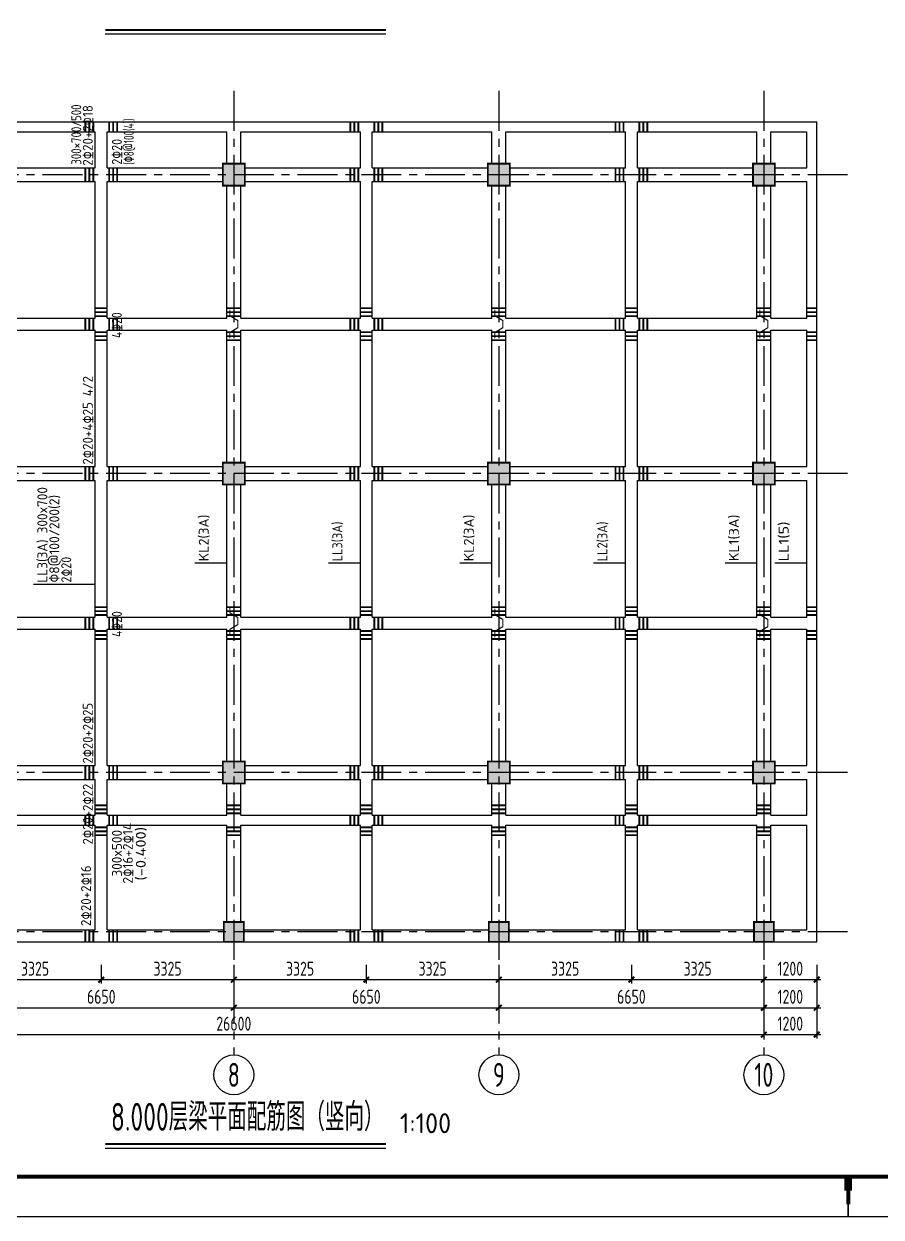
# Model space of a CAD drawing. Extents: x 665703 to 1047784, y -160603 to 92239.
# Drawn here: x 687090 to 708599, y -91978 to -62037 of the extents above; entities that cross this region are included whole.
import ezdxf
from ezdxf.enums import TextEntityAlignment as Align

# ---------------------------------------------------------------- set-up
doc = ezdxf.new("R2010")
doc.units = 0
doc.header["$LTSCALE"] = 800
doc.linetypes.add('CENTER', pattern=[2, 1.25, -0.25, 0.25, -0.25])
doc.layers.get('0').update_dxf_attribs({"linetype": 'CONTINUOUS'})
doc.layers.get('Defpoints').update_dxf_attribs({"linetype": 'CONTINUOUS'})
for name, color, linetype in [('AXIS', 4, 'CENTER'), ('DIM', 2, 'CONTINUOUS'), ('NUM', 7, 'CONTINUOUS'), ('REIN', 1, 'CONTINUOUS'), ('TK', 7, 'CONTINUOUS'), ('垂直标注', 2, 'CONTINUOUS'), ('垂直钢筋', 7, 'CONTINUOUS'), ('柱', 2, 'CONTINUOUS'), ('梁__实线', 4, 'CONTINUOUS'), ('附加箍筋', 1, 'CONTINUOUS')]:
    doc.layers.add(name, color=color, linetype=linetype)
doc.styles.get("Standard").update_dxf_attribs({"font": 'tssdeng.shx', "width": 0.7, "bigfont": 'tssdchn.shx'})
doc.styles.add('TSSD_Axis', font='tssdeng.shx', dxfattribs={"width": 0.7, "bigfont": 'tssdchn.shx'})
doc.styles.add('TSSD_Dimension', font='Tssdeng.shx', dxfattribs={"width": 0.75, "bigfont": 'hztxt.shx'})
doc.styles.add('TSSD_Norm', font='Tssdeng.shx', dxfattribs={"bigfont": 'hztxt.shx'})
doc.dimstyles.new('TSSD_100_100', dxfattribs={"dimtxt": 350, "dimasz": 100, "dimexe": 100, "dimexo": 250, "dimgap": 100, "dimtad": 1, "dimdec": 0, "dimzin": 0, "dimdsep": 46, "dimtxsty": 'TSSD_Dimension', "dimblk": 'ARCHTICK', "dimcen": 0, "dimdle": 100, "dimclrt": 7, "dimadec": 0, "dimazin": 0, "dimtfac": 1, "dimtdec": 0, "dimtix": 1, "dimtmove": 2, "dimatfit": 3, "dimldrblk": 'ARCHTICK', "dimfxl": 0, "dimtolj": 1, "dimtzin": 0, "dimarcsym": 0})

# ---------------------------------------------------------------- blocks, each defined once
blk = doc.blocks.new('_ArchTick')
at = {"color": 0, "const_width": 0.5}
blk.add_lwpolyline([(-0.71, -0.71), (0.71, 0.71)], dxfattribs=at)
blk = doc.blocks.new('*D779')
at = {"layer": 'Defpoints', "color": 0, "transparency": 16777216}
for p in [(685708, -86723), (692358, -86723), (692358, -86723)]:
    blk.add_point(p, dxfattribs=at)
at = {"layer": 'DIM', "color": 0, "lineweight": -2, "transparency": 16777216}
for p, q in [((685708, -86473), (685708, -86623)), ((692358, -86473), (692358, -86623)), ((685608, -86723), (692458, -86723))]:
    blk.add_line(p, q, dxfattribs=at)
at = {"layer": 'DIM', "color": 0, "lineweight": -2, "transparency": 16777216, "xscale": 100, "yscale": 100, "zscale": 100, "rotation": 180}
blk.add_blockref('_ArchTick', (685708, -86723), dxfattribs=at)
at = {"layer": 'DIM', "color": 0, "lineweight": -2, "transparency": 16777216, "xscale": 100, "yscale": 100, "zscale": 100}
blk.add_blockref('_ArchTick', (692358, -86723), dxfattribs=at)
at = {"layer": 'DIM', "color": 7, "transparency": 16777216, "insert": (689033, -86448), "char_height": 350, "attachment_point": 5, "style": 'TSSD_Dimension'}
blk.add_mtext('\\A1;6650', dxfattribs=at)
blk = doc.blocks.new('*D780')
at = {"layer": 'Defpoints', "color": 0, "transparency": 16777216}
for p in [(692358, -86723), (699008, -86723), (699008, -86723)]:
    blk.add_point(p, dxfattribs=at)
at = {"layer": 'DIM', "color": 0, "lineweight": -2, "transparency": 16777216}
for p, q in [((692358, -86473), (692358, -86623)), ((699008, -86473), (699008, -86623)), ((692258, -86723), (699108, -86723))]:
    blk.add_line(p, q, dxfattribs=at)
at = {"layer": 'DIM', "color": 0, "lineweight": -2, "transparency": 16777216, "xscale": 100, "yscale": 100, "zscale": 100, "rotation": 180}
blk.add_blockref('_ArchTick', (692358, -86723), dxfattribs=at)
at = {"layer": 'DIM', "color": 0, "lineweight": -2, "transparency": 16777216, "xscale": 100, "yscale": 100, "zscale": 100}
blk.add_blockref('_ArchTick', (699008, -86723), dxfattribs=at)
at = {"layer": 'DIM', "color": 7, "transparency": 16777216, "insert": (695683, -86448), "char_height": 350, "attachment_point": 5, "style": 'TSSD_Dimension'}
blk.add_mtext('\\A1;6650', dxfattribs=at)
blk = doc.blocks.new('*D781')
at = {"layer": 'Defpoints', "color": 0, "transparency": 16777216}
for p in [(699008, -86723), (705658, -86723), (705658, -86723)]:
    blk.add_point(p, dxfattribs=at)
at = {"layer": 'DIM', "color": 0, "lineweight": -2, "transparency": 16777216}
for p, q in [((699008, -86473), (699008, -86623)), ((705658, -86473), (705658, -86623)), ((698908, -86723), (705758, -86723))]:
    blk.add_line(p, q, dxfattribs=at)
at = {"layer": 'DIM', "color": 0, "lineweight": -2, "transparency": 16777216, "xscale": 100, "yscale": 100, "zscale": 100, "rotation": 180}
blk.add_blockref('_ArchTick', (699008, -86723), dxfattribs=at)
at = {"layer": 'DIM', "color": 0, "lineweight": -2, "transparency": 16777216, "xscale": 100, "yscale": 100, "zscale": 100}
blk.add_blockref('_ArchTick', (705658, -86723), dxfattribs=at)
at = {"layer": 'DIM', "color": 7, "transparency": 16777216, "insert": (702333, -86448), "char_height": 350, "attachment_point": 5, "style": 'TSSD_Dimension'}
blk.add_mtext('\\A1;6650', dxfattribs=at)
blk = doc.blocks.new('*D782')
at = {"layer": 'Defpoints', "color": 0, "transparency": 16777216}
for p in [(679058, -87398), (705658, -87398), (705658, -87398)]:
    blk.add_point(p, dxfattribs=at)
at = {"layer": 'DIM', "color": 0, "lineweight": -2, "transparency": 16777216}
for p, q in [((678958, -87398), (705758, -87398)), ((679058, -87148), (679058, -87298)), ((705658, -87148), (705658, -87298))]:
    blk.add_line(p, q, dxfattribs=at)
at = {"layer": 'DIM', "color": 0, "lineweight": -2, "transparency": 16777216, "xscale": 100, "yscale": 100, "zscale": 100, "rotation": 180}
blk.add_blockref('_ArchTick', (679058, -87398), dxfattribs=at)
at = {"layer": 'DIM', "color": 0, "lineweight": -2, "transparency": 16777216, "xscale": 100, "yscale": 100, "zscale": 100}
blk.add_blockref('_ArchTick', (705658, -87398), dxfattribs=at)
at = {"layer": 'DIM', "color": 7, "transparency": 16777216, "insert": (692358, -87123), "char_height": 350, "attachment_point": 5, "style": 'TSSD_Dimension'}
blk.add_mtext('\\A1;26600', dxfattribs=at)
blk = doc.blocks.new('*D814')
at = {"layer": 'Defpoints', "color": 0, "transparency": 16777216}
for p in [(685708, -85395), (689033, -85395), (689033, -86019)]:
    blk.add_point(p, dxfattribs=at)
at = {"layer": 'DIM', "color": 0, "lineweight": -2, "transparency": 16777216}
for p, q in [((685708, -85645), (685708, -86119)), ((689033, -85645), (689033, -86119)), ((685608, -86019), (689133, -86019))]:
    blk.add_line(p, q, dxfattribs=at)
at = {"layer": 'DIM', "color": 0, "lineweight": -2, "transparency": 16777216, "xscale": 100, "yscale": 100, "zscale": 100, "rotation": 180}
blk.add_blockref('_ArchTick', (685708, -86019), dxfattribs=at)
at = {"layer": 'DIM', "color": 0, "lineweight": -2, "transparency": 16777216, "xscale": 100, "yscale": 100, "zscale": 100}
blk.add_blockref('_ArchTick', (689033, -86019), dxfattribs=at)
at = {"layer": 'DIM', "color": 7, "transparency": 16777216, "insert": (687371, -85744), "char_height": 350, "attachment_point": 5, "style": 'TSSD_Dimension'}
blk.add_mtext('\\A1;3325', dxfattribs=at)
blk = doc.blocks.new('*D815')
at = {"layer": 'Defpoints', "color": 0, "transparency": 16777216}
for p in [(689033, -85395), (692358, -85395), (692358, -86019)]:
    blk.add_point(p, dxfattribs=at)
at = {"layer": 'DIM', "color": 0, "lineweight": -2, "transparency": 16777216}
for p, q in [((689033, -85645), (689033, -86119)), ((692358, -85645), (692358, -86119)), ((688933, -86019), (692458, -86019))]:
    blk.add_line(p, q, dxfattribs=at)
at = {"layer": 'DIM', "color": 0, "lineweight": -2, "transparency": 16777216, "xscale": 100, "yscale": 100, "zscale": 100, "rotation": 180}
blk.add_blockref('_ArchTick', (689033, -86019), dxfattribs=at)
at = {"layer": 'DIM', "color": 0, "lineweight": -2, "transparency": 16777216, "xscale": 100, "yscale": 100, "zscale": 100}
blk.add_blockref('_ArchTick', (692358, -86019), dxfattribs=at)
at = {"layer": 'DIM', "color": 7, "transparency": 16777216, "insert": (690696, -85744), "char_height": 350, "attachment_point": 5, "style": 'TSSD_Dimension'}
blk.add_mtext('\\A1;3325', dxfattribs=at)
blk = doc.blocks.new('*D816')
at = {"layer": 'Defpoints', "color": 0, "transparency": 16777216}
for p in [(692358, -85395), (695683, -85395), (695683, -86019)]:
    blk.add_point(p, dxfattribs=at)
at = {"layer": 'DIM', "color": 0, "lineweight": -2, "transparency": 16777216}
for p, q in [((692358, -85645), (692358, -86119)), ((695683, -85645), (695683, -86119)), ((692258, -86019), (695783, -86019))]:
    blk.add_line(p, q, dxfattribs=at)
at = {"layer": 'DIM', "color": 0, "lineweight": -2, "transparency": 16777216, "xscale": 100, "yscale": 100, "zscale": 100, "rotation": 180}
blk.add_blockref('_ArchTick', (692358, -86019), dxfattribs=at)
at = {"layer": 'DIM', "color": 0, "lineweight": -2, "transparency": 16777216, "xscale": 100, "yscale": 100, "zscale": 100}
blk.add_blockref('_ArchTick', (695683, -86019), dxfattribs=at)
at = {"layer": 'DIM', "color": 7, "transparency": 16777216, "insert": (694021, -85744), "char_height": 350, "attachment_point": 5, "style": 'TSSD_Dimension'}
blk.add_mtext('\\A1;3325', dxfattribs=at)
blk = doc.blocks.new('*D817')
at = {"layer": 'Defpoints', "color": 0, "transparency": 16777216}
for p in [(695683, -85395), (699008, -85395), (699008, -86019)]:
    blk.add_point(p, dxfattribs=at)
at = {"layer": 'DIM', "color": 0, "lineweight": -2, "transparency": 16777216}
for p, q in [((695683, -85645), (695683, -86119)), ((699008, -85645), (699008, -86119)), ((695583, -86019), (699108, -86019))]:
    blk.add_line(p, q, dxfattribs=at)
at = {"layer": 'DIM', "color": 0, "lineweight": -2, "transparency": 16777216, "xscale": 100, "yscale": 100, "zscale": 100, "rotation": 180}
blk.add_blockref('_ArchTick', (695683, -86019), dxfattribs=at)
at = {"layer": 'DIM', "color": 0, "lineweight": -2, "transparency": 16777216, "xscale": 100, "yscale": 100, "zscale": 100}
blk.add_blockref('_ArchTick', (699008, -86019), dxfattribs=at)
at = {"layer": 'DIM', "color": 7, "transparency": 16777216, "insert": (697346, -85744), "char_height": 350, "attachment_point": 5, "style": 'TSSD_Dimension'}
blk.add_mtext('\\A1;3325', dxfattribs=at)
blk = doc.blocks.new('*D818')
at = {"layer": 'Defpoints', "color": 0, "transparency": 16777216}
for p in [(699008, -85395), (702333, -85395), (702333, -86019)]:
    blk.add_point(p, dxfattribs=at)
at = {"layer": 'DIM', "color": 0, "lineweight": -2, "transparency": 16777216}
for p, q in [((699008, -85645), (699008, -86119)), ((702333, -85645), (702333, -86119)), ((698908, -86019), (702433, -86019))]:
    blk.add_line(p, q, dxfattribs=at)
at = {"layer": 'DIM', "color": 0, "lineweight": -2, "transparency": 16777216, "xscale": 100, "yscale": 100, "zscale": 100, "rotation": 180}
blk.add_blockref('_ArchTick', (699008, -86019), dxfattribs=at)
at = {"layer": 'DIM', "color": 0, "lineweight": -2, "transparency": 16777216, "xscale": 100, "yscale": 100, "zscale": 100}
blk.add_blockref('_ArchTick', (702333, -86019), dxfattribs=at)
at = {"layer": 'DIM', "color": 7, "transparency": 16777216, "insert": (700671, -85744), "char_height": 350, "attachment_point": 5, "style": 'TSSD_Dimension'}
blk.add_mtext('\\A1;3325', dxfattribs=at)
blk = doc.blocks.new('*D819')
at = {"layer": 'Defpoints', "color": 0, "transparency": 16777216}
for p in [(702333, -85395), (705658, -85395), (705658, -86019)]:
    blk.add_point(p, dxfattribs=at)
at = {"layer": 'DIM', "color": 0, "lineweight": -2, "transparency": 16777216}
for p, q in [((702333, -85645), (702333, -86119)), ((705658, -85645), (705658, -86119)), ((702233, -86019), (705758, -86019))]:
    blk.add_line(p, q, dxfattribs=at)
at = {"layer": 'DIM', "color": 0, "lineweight": -2, "transparency": 16777216, "xscale": 100, "yscale": 100, "zscale": 100, "rotation": 180}
blk.add_blockref('_ArchTick', (702333, -86019), dxfattribs=at)
at = {"layer": 'DIM', "color": 0, "lineweight": -2, "transparency": 16777216, "xscale": 100, "yscale": 100, "zscale": 100}
blk.add_blockref('_ArchTick', (705658, -86019), dxfattribs=at)
at = {"layer": 'DIM', "color": 7, "transparency": 16777216, "insert": (703996, -85744), "char_height": 350, "attachment_point": 5, "style": 'TSSD_Dimension'}
blk.add_mtext('\\A1;3325', dxfattribs=at)
blk = doc.blocks.new('*D820')
at = {"layer": 'Defpoints', "color": 0, "transparency": 16777216}
for p in [(705658, -85395), (706983, -85395), (706983, -86019)]:
    blk.add_point(p, dxfattribs=at)
at = {"layer": 'DIM', "color": 0, "lineweight": -2, "transparency": 16777216}
for p, q in [((705658, -85645), (705658, -86119)), ((706983, -85645), (706983, -86119)), ((705558, -86019), (707083, -86019))]:
    blk.add_line(p, q, dxfattribs=at)
at = {"layer": 'DIM', "color": 0, "lineweight": -2, "transparency": 16777216, "xscale": 100, "yscale": 100, "zscale": 100, "rotation": 180}
blk.add_blockref('_ArchTick', (705658, -86019), dxfattribs=at)
at = {"layer": 'DIM', "color": 0, "lineweight": -2, "transparency": 16777216, "xscale": 100, "yscale": 100, "zscale": 100}
blk.add_blockref('_ArchTick', (706983, -86019), dxfattribs=at)
at = {"layer": 'DIM', "color": 7, "transparency": 16777216, "insert": (706321, -85744), "char_height": 350, "attachment_point": 5, "style": 'TSSD_Dimension'}
blk.add_mtext('\\A1;1200', dxfattribs=at)
blk = doc.blocks.new('ts_axno')
at = {"color": 0, "linetype": 'ByBlock', "lineweight": -2}
blk.add_circle((0, 0), 0.5, dxfattribs=at)
at = {"color": 0, "linetype": 'ByBlock', "lineweight": -2, "style": 'TSSD_Axis', "width": 0.7}
blk.add_attdef('A', text='', height=0.6, dxfattribs=at).set_placement((0, 0), align=Align.MIDDLE_CENTER)
blk = doc.blocks.new('*D838')
at = {"layer": 'Defpoints', "color": 0, "transparency": 16777216}
for p in [(706983, -85773), (705658, -86099), (706983, -86723)]:
    blk.add_point(p, dxfattribs=at)
at = {"layer": 'DIM', "color": 0, "lineweight": -2, "transparency": 16777216}
for p, q in [((706983, -86023), (706983, -86823)), ((705658, -86349), (705658, -86823)), ((705558, -86723), (707083, -86723))]:
    blk.add_line(p, q, dxfattribs=at)
at = {"layer": 'DIM', "color": 0, "lineweight": -2, "transparency": 16777216, "xscale": 100, "yscale": 100, "zscale": 100, "rotation": 180}
blk.add_blockref('_ArchTick', (705658, -86723), dxfattribs=at)
at = {"layer": 'DIM', "color": 0, "lineweight": -2, "transparency": 16777216, "xscale": 100, "yscale": 100, "zscale": 100}
blk.add_blockref('_ArchTick', (706983, -86723), dxfattribs=at)
at = {"layer": 'DIM', "color": 7, "transparency": 16777216, "insert": (706321, -86448), "char_height": 350, "attachment_point": 5, "style": 'TSSD_Dimension'}
blk.add_mtext('\\A1;1200', dxfattribs=at)
blk = doc.blocks.new('*D840')
at = {"layer": 'Defpoints', "color": 0, "transparency": 16777216}
for p in [(706983, -86370), (705658, -86774), (706983, -87398)]:
    blk.add_point(p, dxfattribs=at)
at = {"layer": 'DIM', "color": 0, "lineweight": -2, "transparency": 16777216}
for p, q in [((706983, -86620), (706983, -87498)), ((705658, -87024), (705658, -87498)), ((705558, -87398), (707083, -87398))]:
    blk.add_line(p, q, dxfattribs=at)
at = {"layer": 'DIM', "color": 0, "lineweight": -2, "transparency": 16777216, "xscale": 100, "yscale": 100, "zscale": 100, "rotation": 180}
blk.add_blockref('_ArchTick', (705658, -87398), dxfattribs=at)
at = {"layer": 'DIM', "color": 0, "lineweight": -2, "transparency": 16777216, "xscale": 100, "yscale": 100, "zscale": 100}
blk.add_blockref('_ArchTick', (706983, -87398), dxfattribs=at)
at = {"layer": 'DIM', "color": 7, "transparency": 16777216, "insert": (706321, -87123), "char_height": 350, "attachment_point": 5, "style": 'TSSD_Dimension'}
blk.add_mtext('\\A1;1200', dxfattribs=at)
blk = doc.blocks.new('MI')
at = {"layer": 'TK'}
for points, const_width in [([(42050, 1000), (42050, 650)], 200), ([(42050, 1000), (42050, 300)], 100), ([(42050, 0), (42050, 1000)], 35)]:
    blk.add_lwpolyline(points, dxfattribs=dict(at, const_width=const_width))

msp = doc.modelspace()

# ---------------------------------------------------------------- linework, layer by layer
at = {"layer": 'AXIS'}
for p, q in [((692358.1, -63720.7), (692358.1, -87907.4)), ((699008.1, -63720.7), (699008.1, -87907.4)), ((705658.1, -63720.7), (705658.1, -87907.4)), ((707758.1, -65820.7), (673358.1, -65820.7)), ((707758.1, -73320.7), (673358.1, -73320.7)), ((707758.1, -80820.7), (673358.1, -80820.7)), ((707758.1, -84820.7), (673358.1, -84820.7))]:
    msp.add_line(p, q, dxfattribs=at)
at = {"layer": 'NUM'}
for points in [[(689133.6, -62187.1, 50, 50, 0), (696174.9, -62187.1, 50, 50, 0)], [(689133.6, -90145, 50, 50, 0), (696174.9, -90145, 50, 50, 0)]]:
    msp.add_lwpolyline(points, format="xyseb", dxfattribs=at)
for points in [[(689133.6, -62287.1), (696174.9, -62287.1)], [(689133.6, -90245), (696174.9, -90245)]]:
    msp.add_lwpolyline(points, dxfattribs=at)
at = {"layer": 'REIN', "const_width": 30}
for points in [[(692257.7, -69930.7), (692257.7, -69780.7), (692457.7, -69660.7), (692457.7, -69480.7), (692257.7, -69360.7), (692257.7, -69210.7)], [(698907.7, -69930.7), (698907.7, -69780.7), (699107.7, -69660.7), (699107.7, -69480.7), (698907.7, -69360.7), (698907.7, -69210.7)], [(705557.7, -69930.7), (705557.7, -69780.7), (705757.7, -69660.7), (705757.7, -69480.7), (705557.7, -69360.7), (705557.7, -69210.7)], [(692257.7, -77380.7), (692257.7, -77230.7), (692457.7, -77110.7), (692457.7, -76930.7), (692257.7, -76810.7), (692257.7, -76660.7)], [(698907.7, -77430.7), (698907.7, -77280.7), (699107.7, -77160.7), (699107.7, -76980.7), (698907.7, -76860.7), (698907.7, -76710.7)], [(705557.7, -77430.7), (705557.7, -77280.7), (705757.7, -77160.7), (705757.7, -76980.7), (705557.7, -76860.7), (705557.7, -76710.7)]]:
    msp.add_lwpolyline(points, dxfattribs=at)
at = {"layer": 'TK', "color": 2}
msp.add_lwpolyline([(749822.6, -32560.1), (665722.6, -32560.1), (665722.6, -91960.1), (749822.6, -91960.1)], close=True, dxfattribs=at)
at = {"layer": 'TK', "color": 2, "const_width": 100}
msp.add_lwpolyline([(668222.6, -33560.1), (748822.6, -33560.1), (748822.6, -90960.1), (668222.6, -90960.1)], close=True, dxfattribs=at)
at = {"layer": '垂直标注'}
for p, q in [((692183.1, -75570.7), (691383.1, -75570.7)), ((695533.1, -75570.7), (694733.1, -75570.7)), ((698833.1, -75570.7), (698033.1, -75570.7)), ((702183.1, -75570.7), (701383.1, -75570.7)), ((705483.1, -75570.7), (704683.1, -75570.7)), ((706733.1, -75570.7), (705933.1, -75570.7)), ((688883.1, -76104.9), (687333.1, -76104.9))]:
    msp.add_line(p, q, dxfattribs=at)
at = {"layer": '柱', "const_width": 45}
for points in [[(692083.1, -65545.7), (692083.1, -66095.7), (692633.1, -66095.7), (692633.1, -65545.7), (692083.1, -65545.7)], [(698733.1, -65545.7), (698733.1, -66095.7), (699283.1, -66095.7), (699283.1, -65545.7), (698733.1, -65545.7)], [(705383.1, -65545.7), (705383.1, -66095.7), (705933.1, -66095.7), (705933.1, -65545.7), (705383.1, -65545.7)], [(692083.1, -73045.7), (692083.1, -73595.7), (692633.1, -73595.7), (692633.1, -73045.7), (692083.1, -73045.7)], [(698733.1, -73045.7), (698733.1, -73595.7), (699283.1, -73595.7), (699283.1, -73045.7), (698733.1, -73045.7)], [(705383.1, -73045.7), (705383.1, -73595.7), (705933.1, -73595.7), (705933.1, -73045.7), (705383.1, -73045.7)], [(692083.1, -80545.7), (692083.1, -81095.7), (692633.1, -81095.7), (692633.1, -80545.7), (692083.1, -80545.7)], [(698733.1, -80545.7), (698733.1, -81095.7), (699283.1, -81095.7), (699283.1, -80545.7), (698733.1, -80545.7)], [(705383.1, -80545.7), (705383.1, -81095.7), (705933.1, -81095.7), (705933.1, -80545.7), (705383.1, -80545.7)], [(692108.1, -84570.7), (692108.1, -85070.7), (692608.1, -85070.7), (692608.1, -84570.7), (692108.1, -84570.7)], [(698758.1, -84570.7), (698758.1, -85070.7), (699258.1, -85070.7), (699258.1, -84570.7), (698758.1, -84570.7)], [(705408.1, -84570.7), (705408.1, -85070.7), (705908.1, -85070.7), (705908.1, -84570.7), (705408.1, -84570.7)]]:
    msp.add_lwpolyline(points, dxfattribs=at)
at = {"layer": '柱'}
for points in [[(692083.1, -65545.7), (692633.1, -65545.7), (692083.1, -66095.7), (692633.1, -66095.7)], [(698733.1, -65545.7), (699283.1, -65545.7), (698733.1, -66095.7), (699283.1, -66095.7)], [(705383.1, -65545.7), (705933.1, -65545.7), (705383.1, -66095.7), (705933.1, -66095.7)], [(692083.1, -73045.7), (692633.1, -73045.7), (692083.1, -73595.7), (692633.1, -73595.7)], [(698733.1, -73045.7), (699283.1, -73045.7), (698733.1, -73595.7), (699283.1, -73595.7)], [(705383.1, -73045.7), (705933.1, -73045.7), (705383.1, -73595.7), (705933.1, -73595.7)], [(692083.1, -80545.7), (692633.1, -80545.7), (692083.1, -81095.7), (692633.1, -81095.7)], [(698733.1, -80545.7), (699283.1, -80545.7), (698733.1, -81095.7), (699283.1, -81095.7)], [(705383.1, -80545.7), (705933.1, -80545.7), (705383.1, -81095.7), (705933.1, -81095.7)], [(692108.1, -84570.7), (692608.1, -84570.7), (692108.1, -85070.7), (692608.1, -85070.7)], [(698758.1, -84570.7), (699258.1, -84570.7), (698758.1, -85070.7), (699258.1, -85070.7)], [(705408.1, -84570.7), (705908.1, -84570.7), (705408.1, -85070.7), (705908.1, -85070.7)]]:
    msp.add_solid(points, dxfattribs=at)
at = {"layer": '梁__实线'}
for p, q in [((685708.1, -64495.7), (689033.1, -64495.7)), ((689033.1, -64495.7), (692358.1, -64495.7)), ((692358.1, -64495.7), (695683.1, -64495.7)), ((695683.1, -64495.7), (699008.1, -64495.7)), ((699008.1, -64495.7), (702333.1, -64495.7)), ((702333.1, -64495.7), (705658.1, -64495.7)), ((705658.1, -64495.7), (706983.1, -64495.7)), ((706983.1, -65820.7), (706983.1, -64495.7)), ((685883.1, -64745.7), (688883.1, -64745.7)), ((688883.1, -65645.7), (688883.1, -64745.7)), ((689183.1, -65645.7), (689183.1, -64745.7)), ((689183.1, -64745.7), (692183.1, -64745.7)), ((692183.1, -65545.7), (692183.1, -64745.7)), ((692533.1, -65545.7), (692533.1, -64745.7)), ((692533.1, -64745.7), (695533.1, -64745.7)), ((695533.1, -65645.7), (695533.1, -64745.7)), ((695833.1, -65645.7), (695833.1, -64745.7)), ((695833.1, -64745.7), (698833.1, -64745.7)), ((698833.1, -65545.7), (698833.1, -64745.7)), ((699183.1, -65545.7), (699183.1, -64745.7)), ((699183.1, -64745.7), (702183.1, -64745.7)), ((702183.1, -65645.7), (702183.1, -64745.7)), ((702483.1, -65645.7), (702483.1, -64745.7)), ((702483.1, -64745.7), (705483.1, -64745.7)), ((705483.1, -65545.7), (705483.1, -64745.7)), ((705833.1, -65545.7), (705833.1, -64745.7)), ((705833.1, -64745.7), (706733.1, -64745.7)), ((706733.1, -65645.7), (706733.1, -64745.7)), ((685983.1, -65645.7), (688883.1, -65645.7)), ((689183.1, -65645.7), (692083.1, -65645.7)), ((692633.1, -65645.7), (695533.1, -65645.7)), ((695833.1, -65645.7), (698733.1, -65645.7)), ((699283.1, -65645.7), (702183.1, -65645.7)), ((702483.1, -65645.7), (705383.1, -65645.7)), ((705933.1, -65645.7), (706733.1, -65645.7)), ((706983.1, -69570.7), (706983.1, -65820.7)), ((685983.1, -65995.7), (688883.1, -65995.7)), ((688883.1, -69420.7), (688883.1, -65995.7)), ((689183.1, -69420.7), (689183.1, -65995.7)), ((689183.1, -65995.7), (692083.1, -65995.7)), ((692183.1, -69420.7), (692183.1, -66095.7)), ((692533.1, -69420.7), (692533.1, -66095.7)), ((692633.1, -65995.7), (695533.1, -65995.7)), ((695533.1, -69420.7), (695533.1, -65995.7)), ((695833.1, -69420.7), (695833.1, -65995.7)), ((695833.1, -65995.7), (698733.1, -65995.7)), ((698833.1, -69420.7), (698833.1, -66095.7)), ((699183.1, -69420.7), (699183.1, -66095.7)), ((699283.1, -65995.7), (702183.1, -65995.7)), ((702183.1, -69420.7), (702183.1, -65995.7)), ((702483.1, -69420.7), (702483.1, -65995.7)), ((702483.1, -65995.7), (705383.1, -65995.7)), ((705483.1, -69420.7), (705483.1, -66095.7)), ((705833.1, -69420.7), (705833.1, -66095.7)), ((705933.1, -65995.7), (706733.1, -65995.7)), ((706733.1, -69420.7), (706733.1, -65995.7)), ((685883.1, -69420.7), (688883.1, -69420.7)), ((689183.1, -69420.7), (692183.1, -69420.7)), ((692533.1, -69420.7), (695533.1, -69420.7)), ((695833.1, -69420.7), (698833.1, -69420.7)), ((699183.1, -69420.7), (702183.1, -69420.7)), ((702483.1, -69420.7), (705483.1, -69420.7)), ((705833.1, -69420.7), (706733.1, -69420.7)), ((685883.1, -69720.7), (688883.1, -69720.7)), ((688883.1, -73145.7), (688883.1, -69720.7)), ((689183.1, -73145.7), (689183.1, -69720.7)), ((689183.1, -69720.7), (692183.1, -69720.7)), ((692183.1, -73045.7), (692183.1, -69720.7)), ((692533.1, -73045.7), (692533.1, -69720.7)), ((692533.1, -69720.7), (695533.1, -69720.7)), ((695533.1, -73145.7), (695533.1, -69720.7)), ((695833.1, -73145.7), (695833.1, -69720.7)), ((695833.1, -69720.7), (698833.1, -69720.7)), ((698833.1, -73045.7), (698833.1, -69720.7)), ((699183.1, -73045.7), (699183.1, -69720.7)), ((699183.1, -69720.7), (702183.1, -69720.7)), ((702183.1, -73145.7), (702183.1, -69720.7)), ((702483.1, -73145.7), (702483.1, -69720.7)), ((702483.1, -69720.7), (705483.1, -69720.7)), ((705483.1, -73045.7), (705483.1, -69720.7)), ((705833.1, -73045.7), (705833.1, -69720.7)), ((705833.1, -69720.7), (706733.1, -69720.7)), ((706733.1, -73145.7), (706733.1, -69720.7)), ((706983.1, -73320.7), (706983.1, -69570.7)), ((685983.1, -73145.7), (688883.1, -73145.7)), ((689183.1, -73145.7), (692083.1, -73145.7)), ((692633.1, -73145.7), (695533.1, -73145.7)), ((695833.1, -73145.7), (698733.1, -73145.7)), ((699283.1, -73145.7), (702183.1, -73145.7)), ((702483.1, -73145.7), (705383.1, -73145.7)), ((705933.1, -73145.7), (706733.1, -73145.7)), ((706983.1, -77070.7), (706983.1, -73320.7)), ((685983.1, -73495.7), (688883.1, -73495.7)), ((688883.1, -76920.7), (688883.1, -73495.7)), ((689183.1, -76920.7), (689183.1, -73495.7)), ((689183.1, -73495.7), (692083.1, -73495.7)), ((692183.1, -76920.7), (692183.1, -73595.7)), ((692533.1, -76920.7), (692533.1, -73595.7)), ((692633.1, -73495.7), (695533.1, -73495.7)), ((695533.1, -76920.7), (695533.1, -73495.7)), ((695833.1, -76920.7), (695833.1, -73495.7)), ((695833.1, -73495.7), (698733.1, -73495.7)), ((698833.1, -76920.7), (698833.1, -73595.7)), ((699183.1, -76920.7), (699183.1, -73595.7)), ((699283.1, -73495.7), (702183.1, -73495.7)), ((702183.1, -76920.7), (702183.1, -73495.7)), ((702483.1, -76920.7), (702483.1, -73495.7)), ((702483.1, -73495.7), (705383.1, -73495.7)), ((705483.1, -76920.7), (705483.1, -73595.7)), ((705833.1, -76920.7), (705833.1, -73595.7)), ((705933.1, -73495.7), (706733.1, -73495.7)), ((706733.1, -76920.7), (706733.1, -73495.7)), ((685883.1, -76920.7), (688883.1, -76920.7)), ((689183.1, -76920.7), (692183.1, -76920.7)), ((692533.1, -76920.7), (695533.1, -76920.7)), ((695833.1, -76920.7), (698833.1, -76920.7)), ((699183.1, -76920.7), (702183.1, -76920.7)), ((702483.1, -76920.7), (705483.1, -76920.7)), ((705833.1, -76920.7), (706733.1, -76920.7)), ((685883.1, -77220.7), (688883.1, -77220.7)), ((688883.1, -80645.7), (688883.1, -77220.7)), ((689183.1, -80645.7), (689183.1, -77220.7)), ((689183.1, -77220.7), (692183.1, -77220.7)), ((692183.1, -80545.7), (692183.1, -77220.7)), ((692533.1, -80545.7), (692533.1, -77220.7)), ((692533.1, -77220.7), (695533.1, -77220.7)), ((695533.1, -80645.7), (695533.1, -77220.7)), ((695833.1, -80645.7), (695833.1, -77220.7)), ((695833.1, -77220.7), (698833.1, -77220.7)), ((698833.1, -80545.7), (698833.1, -77220.7)), ((699183.1, -80545.7), (699183.1, -77220.7)), ((699183.1, -77220.7), (702183.1, -77220.7)), ((702183.1, -80645.7), (702183.1, -77220.7)), ((702483.1, -80645.7), (702483.1, -77220.7)), ((702483.1, -77220.7), (705483.1, -77220.7)), ((705483.1, -80545.7), (705483.1, -77220.7)), ((705833.1, -80545.7), (705833.1, -77220.7)), ((705833.1, -77220.7), (706733.1, -77220.7)), ((706733.1, -80645.7), (706733.1, -77220.7)), ((706983.1, -80820.7), (706983.1, -77070.7)), ((685983.1, -80645.7), (688883.1, -80645.7)), ((689183.1, -80645.7), (692083.1, -80645.7)), ((692633.1, -80645.7), (695533.1, -80645.7)), ((695833.1, -80645.7), (698733.1, -80645.7)), ((699283.1, -80645.7), (702183.1, -80645.7)), ((702483.1, -80645.7), (705383.1, -80645.7)), ((705933.1, -80645.7), (706733.1, -80645.7)), ((706983.1, -82020.7), (706983.1, -80820.7)), ((685983.1, -80995.7), (688883.1, -80995.7)), ((688883.1, -81895.7), (688883.1, -80995.7)), ((689183.1, -81895.7), (689183.1, -80995.7)), ((689183.1, -80995.7), (692083.1, -80995.7)), ((692183.1, -81895.7), (692183.1, -81095.7)), ((692533.1, -81895.7), (692533.1, -81095.7)), ((692633.1, -80995.7), (695533.1, -80995.7)), ((695533.1, -81895.7), (695533.1, -80995.7)), ((695833.1, -81895.7), (695833.1, -80995.7)), ((695833.1, -80995.7), (698733.1, -80995.7)), ((698833.1, -81895.7), (698833.1, -81095.7)), ((699183.1, -81895.7), (699183.1, -81095.7)), ((699283.1, -80995.7), (702183.1, -80995.7)), ((702183.1, -81895.7), (702183.1, -80995.7)), ((702483.1, -81895.7), (702483.1, -80995.7)), ((702483.1, -80995.7), (705383.1, -80995.7)), ((705483.1, -81895.7), (705483.1, -81095.7)), ((705833.1, -81895.7), (705833.1, -81095.7)), ((705933.1, -80995.7), (706733.1, -80995.7)), ((706733.1, -81895.7), (706733.1, -80995.7)), ((685883.1, -81895.7), (688883.1, -81895.7)), ((689183.1, -81895.7), (692183.1, -81895.7)), ((692533.1, -81895.7), (695533.1, -81895.7)), ((695833.1, -81895.7), (698833.1, -81895.7)), ((699183.1, -81895.7), (702183.1, -81895.7)), ((702483.1, -81895.7), (705483.1, -81895.7)), ((705833.1, -81895.7), (706733.1, -81895.7)), ((706983.1, -85070.7), (706983.1, -82020.7)), ((685883.1, -82145.7), (688883.1, -82145.7)), ((688883.1, -84770.7), (688883.1, -82145.7)), ((689183.1, -84770.7), (689183.1, -82145.7)), ((689183.1, -82145.7), (692183.1, -82145.7)), ((692183.1, -84570.7), (692183.1, -82145.7)), ((692533.1, -84570.7), (692533.1, -82145.7)), ((692533.1, -82145.7), (695533.1, -82145.7)), ((695533.1, -84770.7), (695533.1, -82145.7)), ((695833.1, -84770.7), (695833.1, -82145.7)), ((695833.1, -82145.7), (698833.1, -82145.7)), ((698833.1, -84570.7), (698833.1, -82145.7)), ((699183.1, -84570.7), (699183.1, -82145.7)), ((699183.1, -82145.7), (702183.1, -82145.7)), ((702183.1, -84770.7), (702183.1, -82145.7)), ((702483.1, -84770.7), (702483.1, -82145.7)), ((702483.1, -82145.7), (705483.1, -82145.7)), ((705483.1, -84570.7), (705483.1, -82145.7)), ((705833.1, -84570.7), (705833.1, -82145.7)), ((705833.1, -82145.7), (706733.1, -82145.7)), ((706733.1, -84770.7), (706733.1, -82145.7)), ((685958.1, -84770.7), (688883.1, -84770.7)), ((689183.1, -84770.7), (692108.1, -84770.7)), ((692608.1, -84770.7), (695533.1, -84770.7)), ((695833.1, -84770.7), (698758.1, -84770.7)), ((699258.1, -84770.7), (702183.1, -84770.7)), ((702483.1, -84770.7), (705408.1, -84770.7)), ((705908.1, -84770.7), (706733.1, -84770.7)), ((685958.1, -85070.7), (689033.1, -85070.7)), ((689033.1, -85070.7), (692108.1, -85070.7)), ((692608.1, -85070.7), (695683.1, -85070.7)), ((695683.1, -85070.7), (698758.1, -85070.7)), ((699258.1, -85070.7), (702333.1, -85070.7)), ((702333.1, -85070.7), (705408.1, -85070.7)), ((705908.1, -85070.7), (706983.1, -85070.7))]:
    msp.add_line(p, q, dxfattribs=at)
at = {"layer": '附加箍筋', "const_width": 45}
for points in [[(688633.1, -64745.7), (688633.1, -64495.7)], [(688733.1, -64745.7), (688733.1, -64495.7)], [(688833.1, -64745.7), (688833.1, -64495.7)], [(689233.1, -64745.7), (689233.1, -64495.7)], [(689333.1, -64745.7), (689333.1, -64495.7)], [(689433.1, -64745.7), (689433.1, -64495.7)], [(695283.1, -64745.7), (695283.1, -64495.7)], [(695383.1, -64745.7), (695383.1, -64495.7)], [(695483.1, -64745.7), (695483.1, -64495.7)], [(695883.1, -64745.7), (695883.1, -64495.7)], [(695983.1, -64745.7), (695983.1, -64495.7)], [(696083.1, -64745.7), (696083.1, -64495.7)], [(701933.1, -64745.7), (701933.1, -64495.7)], [(702033.1, -64745.7), (702033.1, -64495.7)], [(702133.1, -64745.7), (702133.1, -64495.7)], [(702533.1, -64745.7), (702533.1, -64495.7)], [(702633.1, -64745.7), (702633.1, -64495.7)], [(702733.1, -64745.7), (702733.1, -64495.7)], [(688633.1, -65995.7), (688633.1, -65645.7)], [(688733.1, -65995.7), (688733.1, -65645.7)], [(688833.1, -65995.7), (688833.1, -65645.7)], [(689233.1, -65995.7), (689233.1, -65645.7)], [(689333.1, -65995.7), (689333.1, -65645.7)], [(689433.1, -65995.7), (689433.1, -65645.7)], [(695283.1, -65995.7), (695283.1, -65645.7)], [(695383.1, -65995.7), (695383.1, -65645.7)], [(695483.1, -65995.7), (695483.1, -65645.7)], [(695883.1, -65995.7), (695883.1, -65645.7)], [(695983.1, -65995.7), (695983.1, -65645.7)], [(696083.1, -65995.7), (696083.1, -65645.7)], [(701933.1, -65995.7), (701933.1, -65645.7)], [(702033.1, -65995.7), (702033.1, -65645.7)], [(702133.1, -65995.7), (702133.1, -65645.7)], [(702533.1, -65995.7), (702533.1, -65645.7)], [(702633.1, -65995.7), (702633.1, -65645.7)], [(702733.1, -65995.7), (702733.1, -65645.7)], [(689183.1, -69170.7), (688883.1, -69170.7)], [(692533.1, -69170.7), (692183.1, -69170.7)], [(695833.1, -69170.7), (695533.1, -69170.7)], [(699183.1, -69170.7), (698833.1, -69170.7)], [(702483.1, -69170.7), (702183.1, -69170.7)], [(705833.1, -69170.7), (705483.1, -69170.7)], [(706983.1, -69170.7), (706733.1, -69170.7)], [(688633.1, -69720.7), (688633.1, -69420.7)], [(688733.1, -69720.7), (688733.1, -69420.7)], [(688833.1, -69720.7), (688833.1, -69420.7)], [(689183.1, -69270.7), (688883.1, -69270.7)], [(689183.1, -69370.7), (688883.1, -69370.7)], [(689233.1, -69720.7), (689233.1, -69420.7)], [(689333.1, -69720.7), (689333.1, -69420.7)], [(689433.1, -69720.7), (689433.1, -69420.7)], [(692533.1, -69270.7), (692183.1, -69270.7)], [(692533.1, -69370.7), (692183.1, -69370.7)], [(695283.1, -69720.7), (695283.1, -69420.7)], [(695383.1, -69720.7), (695383.1, -69420.7)], [(695483.1, -69720.7), (695483.1, -69420.7)], [(695833.1, -69270.7), (695533.1, -69270.7)], [(695833.1, -69370.7), (695533.1, -69370.7)], [(695883.1, -69720.7), (695883.1, -69420.7)], [(695983.1, -69720.7), (695983.1, -69420.7)], [(696083.1, -69720.7), (696083.1, -69420.7)], [(699183.1, -69270.7), (698833.1, -69270.7)], [(699183.1, -69370.7), (698833.1, -69370.7)], [(701933.1, -69720.7), (701933.1, -69420.7)], [(702033.1, -69720.7), (702033.1, -69420.7)], [(702133.1, -69720.7), (702133.1, -69420.7)], [(702483.1, -69270.7), (702183.1, -69270.7)], [(702483.1, -69370.7), (702183.1, -69370.7)], [(702533.1, -69720.7), (702533.1, -69420.7)], [(702633.1, -69720.7), (702633.1, -69420.7)], [(702733.1, -69720.7), (702733.1, -69420.7)], [(705833.1, -69270.7), (705483.1, -69270.7)], [(705833.1, -69370.7), (705483.1, -69370.7)], [(706983.1, -69270.7), (706733.1, -69270.7)], [(706983.1, -69370.7), (706733.1, -69370.7)], [(689183.1, -69770.7), (688883.1, -69770.7)], [(692533.1, -69770.7), (692183.1, -69770.7)], [(695833.1, -69770.7), (695533.1, -69770.7)], [(699183.1, -69770.7), (698833.1, -69770.7)], [(702483.1, -69770.7), (702183.1, -69770.7)], [(705833.1, -69770.7), (705483.1, -69770.7)], [(706983.1, -69770.7), (706733.1, -69770.7)], [(689183.1, -69870.7), (688883.1, -69870.7)], [(689183.1, -69970.7), (688883.1, -69970.7)], [(692533.1, -69870.7), (692183.1, -69870.7)], [(692533.1, -69970.7), (692183.1, -69970.7)], [(695833.1, -69870.7), (695533.1, -69870.7)], [(695833.1, -69970.7), (695533.1, -69970.7)], [(699183.1, -69870.7), (698833.1, -69870.7)], [(699183.1, -69970.7), (698833.1, -69970.7)], [(702483.1, -69870.7), (702183.1, -69870.7)], [(702483.1, -69970.7), (702183.1, -69970.7)], [(705833.1, -69870.7), (705483.1, -69870.7)], [(705833.1, -69970.7), (705483.1, -69970.7)], [(706983.1, -69870.7), (706733.1, -69870.7)], [(706983.1, -69970.7), (706733.1, -69970.7)], [(688633.1, -73495.7), (688633.1, -73145.7)], [(688733.1, -73495.7), (688733.1, -73145.7)], [(688833.1, -73495.7), (688833.1, -73145.7)], [(689233.1, -73495.7), (689233.1, -73145.7)], [(689333.1, -73495.7), (689333.1, -73145.7)], [(689433.1, -73495.7), (689433.1, -73145.7)], [(695283.1, -73495.7), (695283.1, -73145.7)], [(695383.1, -73495.7), (695383.1, -73145.7)], [(695483.1, -73495.7), (695483.1, -73145.7)], [(695883.1, -73495.7), (695883.1, -73145.7)], [(695983.1, -73495.7), (695983.1, -73145.7)], [(696083.1, -73495.7), (696083.1, -73145.7)], [(701933.1, -73495.7), (701933.1, -73145.7)], [(702033.1, -73495.7), (702033.1, -73145.7)], [(702133.1, -73495.7), (702133.1, -73145.7)], [(702533.1, -73495.7), (702533.1, -73145.7)], [(702633.1, -73495.7), (702633.1, -73145.7)], [(702733.1, -73495.7), (702733.1, -73145.7)], [(688633.1, -77220.7), (688633.1, -76920.7)], [(688733.1, -77220.7), (688733.1, -76920.7)], [(688833.1, -77220.7), (688833.1, -76920.7)], [(689183.1, -76670.7), (688883.1, -76670.7)], [(689183.1, -76770.7), (688883.1, -76770.7)], [(689183.1, -76870.7), (688883.1, -76870.7)], [(689233.1, -77220.7), (689233.1, -76920.7)], [(689333.1, -77220.7), (689333.1, -76920.7)], [(689433.1, -77220.7), (689433.1, -76920.7)], [(692533.1, -76670.7), (692183.1, -76670.7)], [(692533.1, -76770.7), (692183.1, -76770.7)], [(692533.1, -76870.7), (692183.1, -76870.7)], [(695283.1, -77220.7), (695283.1, -76920.7)], [(695383.1, -77220.7), (695383.1, -76920.7)], [(695483.1, -77220.7), (695483.1, -76920.7)], [(695833.1, -76670.7), (695533.1, -76670.7)], [(695833.1, -76770.7), (695533.1, -76770.7)], [(695833.1, -76870.7), (695533.1, -76870.7)], [(695883.1, -77220.7), (695883.1, -76920.7)], [(695983.1, -77220.7), (695983.1, -76920.7)], [(696083.1, -77220.7), (696083.1, -76920.7)], [(699183.1, -76670.7), (698833.1, -76670.7)], [(699183.1, -76770.7), (698833.1, -76770.7)], [(699183.1, -76870.7), (698833.1, -76870.7)], [(701933.1, -77220.7), (701933.1, -76920.7)], [(702033.1, -77220.7), (702033.1, -76920.7)], [(702133.1, -77220.7), (702133.1, -76920.7)], [(702483.1, -76670.7), (702183.1, -76670.7)], [(702483.1, -76770.7), (702183.1, -76770.7)], [(702483.1, -76870.7), (702183.1, -76870.7)], [(702533.1, -77220.7), (702533.1, -76920.7)], [(702633.1, -77220.7), (702633.1, -76920.7)], [(702733.1, -77220.7), (702733.1, -76920.7)], [(705833.1, -76670.7), (705483.1, -76670.7)], [(705833.1, -76770.7), (705483.1, -76770.7)], [(705833.1, -76870.7), (705483.1, -76870.7)], [(706983.1, -76670.7), (706733.1, -76670.7)], [(706983.1, -76770.7), (706733.1, -76770.7)], [(706983.1, -76870.7), (706733.1, -76870.7)], [(689183.1, -77270.7), (688883.1, -77270.7)], [(689183.1, -77370.7), (688883.1, -77370.7)], [(689183.1, -77470.7), (688883.1, -77470.7)], [(692533.1, -77270.7), (692183.1, -77270.7)], [(692533.1, -77370.7), (692183.1, -77370.7)], [(692533.1, -77470.7), (692183.1, -77470.7)], [(695833.1, -77270.7), (695533.1, -77270.7)], [(695833.1, -77370.7), (695533.1, -77370.7)], [(695833.1, -77470.7), (695533.1, -77470.7)], [(699183.1, -77270.7), (698833.1, -77270.7)], [(699183.1, -77370.7), (698833.1, -77370.7)], [(699183.1, -77470.7), (698833.1, -77470.7)], [(702483.1, -77270.7), (702183.1, -77270.7)], [(702483.1, -77370.7), (702183.1, -77370.7)], [(702483.1, -77470.7), (702183.1, -77470.7)], [(705833.1, -77270.7), (705483.1, -77270.7)], [(705833.1, -77370.7), (705483.1, -77370.7)], [(705833.1, -77470.7), (705483.1, -77470.7)], [(706983.1, -77270.7), (706733.1, -77270.7)], [(706983.1, -77370.7), (706733.1, -77370.7)], [(706983.1, -77470.7), (706733.1, -77470.7)], [(688633.1, -80995.7), (688633.1, -80645.7)], [(688733.1, -80995.7), (688733.1, -80645.7)], [(688833.1, -80995.7), (688833.1, -80645.7)], [(689233.1, -80995.7), (689233.1, -80645.7)], [(689333.1, -80995.7), (689333.1, -80645.7)], [(689433.1, -80995.7), (689433.1, -80645.7)], [(695283.1, -80995.7), (695283.1, -80645.7)], [(695383.1, -80995.7), (695383.1, -80645.7)], [(695483.1, -80995.7), (695483.1, -80645.7)], [(695883.1, -80995.7), (695883.1, -80645.7)], [(695983.1, -80995.7), (695983.1, -80645.7)], [(696083.1, -80995.7), (696083.1, -80645.7)], [(701933.1, -80995.7), (701933.1, -80645.7)], [(702033.1, -80995.7), (702033.1, -80645.7)], [(702133.1, -80995.7), (702133.1, -80645.7)], [(702533.1, -80995.7), (702533.1, -80645.7)], [(702633.1, -80995.7), (702633.1, -80645.7)], [(702733.1, -80995.7), (702733.1, -80645.7)], [(689183.1, -81645.7), (688883.1, -81645.7)], [(689183.1, -81745.7), (688883.1, -81745.7)], [(692533.1, -81645.7), (692183.1, -81645.7)], [(692533.1, -81745.7), (692183.1, -81745.7)], [(695833.1, -81645.7), (695533.1, -81645.7)], [(695833.1, -81745.7), (695533.1, -81745.7)], [(699183.1, -81645.7), (698833.1, -81645.7)], [(699183.1, -81745.7), (698833.1, -81745.7)], [(702483.1, -81645.7), (702183.1, -81645.7)], [(702483.1, -81745.7), (702183.1, -81745.7)], [(705833.1, -81645.7), (705483.1, -81645.7)], [(705833.1, -81745.7), (705483.1, -81745.7)], [(688633.1, -82145.7), (688633.1, -81895.7)], [(688733.1, -82145.7), (688733.1, -81895.7)], [(688833.1, -82145.7), (688833.1, -81895.7)], [(689183.1, -81845.7), (688883.1, -81845.7)], [(689233.1, -82145.7), (689233.1, -81895.7)], [(689333.1, -82145.7), (689333.1, -81895.7)], [(689433.1, -82145.7), (689433.1, -81895.7)], [(692533.1, -81845.7), (692183.1, -81845.7)], [(695283.1, -82145.7), (695283.1, -81895.7)], [(695383.1, -82145.7), (695383.1, -81895.7)], [(695483.1, -82145.7), (695483.1, -81895.7)], [(695833.1, -81845.7), (695533.1, -81845.7)], [(695883.1, -82145.7), (695883.1, -81895.7)], [(695983.1, -82145.7), (695983.1, -81895.7)], [(696083.1, -82145.7), (696083.1, -81895.7)], [(699183.1, -81845.7), (698833.1, -81845.7)], [(701933.1, -82145.7), (701933.1, -81895.7)], [(702033.1, -82145.7), (702033.1, -81895.7)], [(702133.1, -82145.7), (702133.1, -81895.7)], [(702483.1, -81845.7), (702183.1, -81845.7)], [(702533.1, -82145.7), (702533.1, -81895.7)], [(702633.1, -82145.7), (702633.1, -81895.7)], [(702733.1, -82145.7), (702733.1, -81895.7)], [(705833.1, -81845.7), (705483.1, -81845.7)], [(689183.1, -82195.7), (688883.1, -82195.7)], [(689183.1, -82295.7), (688883.1, -82295.7)], [(692533.1, -82195.7), (692183.1, -82195.7)], [(692533.1, -82295.7), (692183.1, -82295.7)], [(695833.1, -82195.7), (695533.1, -82195.7)], [(695833.1, -82295.7), (695533.1, -82295.7)], [(699183.1, -82195.7), (698833.1, -82195.7)], [(699183.1, -82295.7), (698833.1, -82295.7)], [(702483.1, -82195.7), (702183.1, -82195.7)], [(702483.1, -82295.7), (702183.1, -82295.7)], [(705833.1, -82195.7), (705483.1, -82195.7)], [(705833.1, -82295.7), (705483.1, -82295.7)], [(689183.1, -82395.7), (688883.1, -82395.7)], [(692533.1, -82395.7), (692183.1, -82395.7)], [(695833.1, -82395.7), (695533.1, -82395.7)], [(699183.1, -82395.7), (698833.1, -82395.7)], [(702483.1, -82395.7), (702183.1, -82395.7)], [(705833.1, -82395.7), (705483.1, -82395.7)], [(688633.1, -85070.7), (688633.1, -84770.7)], [(688733.1, -85070.7), (688733.1, -84770.7)], [(688833.1, -85070.7), (688833.1, -84770.7)], [(689233.1, -85070.7), (689233.1, -84770.7)], [(689333.1, -85070.7), (689333.1, -84770.7)], [(689433.1, -85070.7), (689433.1, -84770.7)], [(695283.1, -85070.7), (695283.1, -84770.7)], [(695383.1, -85070.7), (695383.1, -84770.7)], [(695483.1, -85070.7), (695483.1, -84770.7)], [(695883.1, -85070.7), (695883.1, -84770.7)], [(695983.1, -85070.7), (695983.1, -84770.7)], [(696083.1, -85070.7), (696083.1, -84770.7)], [(701933.1, -85070.7), (701933.1, -84770.7)], [(702033.1, -85070.7), (702033.1, -84770.7)], [(702133.1, -85070.7), (702133.1, -84770.7)], [(702533.1, -85070.7), (702533.1, -84770.7)], [(702633.1, -85070.7), (702633.1, -84770.7)], [(702733.1, -85070.7), (702733.1, -84770.7)]]:
    msp.add_lwpolyline(points, dxfattribs=at)

# ---------------------------------------------------------------- block references
at = {"layer": 'NUM'}
ref = msp.add_blockref('ts_axno', (692358.1, -88407.4), dxfattribs=dict(at, xscale=1000, yscale=1000, zscale=1000))
ref.add_attrib('8', '8', dxfattribs={"height": 600, "style": 'TSSD_Axis', "width": 0.7}).set_placement((692358.1, -88407.4), align=Align.MIDDLE_CENTER)
ref = msp.add_blockref('ts_axno', (699008.1, -88407.4), dxfattribs=dict(at, xscale=1000, yscale=1000, zscale=1000))
ref.add_attrib('9', '9', dxfattribs={"height": 600, "style": 'TSSD_Axis', "width": 0.7}).set_placement((699008.1, -88407.4), align=Align.MIDDLE_CENTER)
ref = msp.add_blockref('ts_axno', (705658.1, -88407.4), dxfattribs=dict(at, xscale=1000, yscale=1000, zscale=1000))
ref.add_attrib('10', '10', dxfattribs={"height": 600, "style": 'TSSD_Axis', "width": 0.7}).set_placement((705658.1, -88407.4), align=Align.MIDDLE_CENTER)
at = {"layer": 'TK', "color": 2}
msp.add_blockref('MI', (665722.6, -91960.1), dxfattribs=at)

# ---------------------------------------------------------------- texts
at = {"layer": 'NUM', "style": 'TSSD_Norm', "width": 0.7}
msp.add_text('8.000层梁平面配筋图（竖向）', height=700, dxfattribs=at).set_placement((689273.6, -90021.5), align=Align.BOTTOM_LEFT)
at = {"layer": 'NUM', "style": 'TSSD_Norm'}
msp.add_text('1:100', height=500, dxfattribs=at).set_placement((696524.9, -90021.5), align=Align.BOTTOM_LEFT)
at = {"layer": '垂直标注'}
for s, width, p, p2 in [('LL3(3A) 300x700', 0.930018, (687679.3, -76055.9), (687679.3, -73658.4)), ('%%1308@100/200(2)', 0.941992, (687979.3, -76055.9), (687979.3, -73854.9)), ('KL2(3A)', 1.007769, (691729.3, -75521.7), (691729.3, -74349.2)), ('LL3(3A)', 0.886667, (695079.3, -75521.7), (695079.3, -74524.2)), ('KL2(3A)', 1.007769, (698379.3, -75521.7), (698379.3, -74349.2)), ('LL2(3A)', 0.886667, (701729.3, -75521.7), (701729.3, -74524.2)), ('KL1(3A)', 1.042223, (705029.3, -75521.7), (705029.3, -74349.2)), ('LL1(5)', 1.140001, (706279.3, -75521.7), (706279.3, -74524.2)), ('2%%13120', 0.910001, (688279.3, -76055.9), (688279.3, -75408.4))]:
    msp.add_text(s, height=250, rotation=90, dxfattribs=dict(at, width=width)).set_placement(p, p2, align=Align.FIT)
at = {"layer": '垂直钢筋'}
for s, width, p, p2 in [('300×700/500', 0.708169, (688530, -65570.7), (688530, -64059.1)), ('2%%13120+2%%13118', 0.899659, (688819.3, -65596.7), (688819.3, -64074.2)), ('2%%13120', 0.909997, (689549.3, -65570.7), (689549.3, -64923.2)), ('4%%13120', 0.909999, (689549.3, -69920.7), (689549.3, -69273.2)), ('2%%13120+4%%13125 4/2', 0.906068, (688819.3, -73096.7), (688819.3, -70874.2)), ('4%%13120', 0.910001, (689549.3, -77420.7), (689549.3, -76773.2)), ('2%%13120+2%%13125', 0.879667, (688819.3, -80596.7), (688819.3, -79074.2)), ('2%%13120+2%%13122', 0.879667, (688819.3, -82626.3), (688819.3, -81103.8)), ('300x500', 0.93084, (689549.3, -83433.2), (689549.3, -82260.7)), ('2%%13116+2%%13114', 0.91526, (689824.3, -83608.2), (689824.3, -82085.7)), ('(-0.400)', 1.02292, (690149.3, -83533.2), (690149.3, -82185.7)), ('2%%13120+2%%13116', 0.9048, (688774.7, -84675.6), (688774.7, -83153.1))]:
    msp.add_text(s, height=250, rotation=90, dxfattribs=dict(at, width=width)).set_placement(p, p2, align=Align.FIT)
at = {"layer": '垂直钢筋', "color": 1, "width": 0.7}
msp.add_text('(%%1308@100(4))', height=250, rotation=90, dxfattribs=at).set_placement((689848.3, -65570.7))

# ---------------------------------------------------------------- dimensions: what is measured, and where the dimension line sits
at = {"layer": 'DIM'}
for base, p1, p2, picture, middle in [((689033.1, -86018.6), (685708.1, -85394.8), (689033.1, -85394.8), '*D814', (687370.6, -85743.6)), ((692358.1, -86018.6), (689033.1, -85394.8), (692358.1, -85394.8), '*D815', (690695.6, -85743.6)), ((695683.1, -86018.6), (692358.1, -85394.8), (695683.1, -85394.8), '*D816', (694020.6, -85743.6)), ((699008.1, -86018.6), (695683.1, -85394.8), (699008.1, -85394.8), '*D817', (697345.6, -85743.6)), ((702333.1, -86018.6), (699008.1, -85394.8), (702333.1, -85394.8), '*D818', (700670.6, -85743.6)), ((705658.1, -86018.6), (702333.1, -85394.8), (705658.1, -85394.8), '*D819', (703995.6, -85743.6))]:
    dim = msp.add_linear_dim(base=base, p1=p1, p2=p2, dimstyle='TSSD_100_100', dxfattribs=at)
    dim.commit()
    dim.dimension.update_dxf_attribs({"geometry": picture, "text_midpoint": middle})
for base, p1, p2, picture, middle in [((706983.1, -86018.6), (705658.1, -85394.8), (706983.1, -85394.8), '*D820', (706320.6, -85743.6)), ((706983.1, -86723), (705658.1, -86099.1), (706983.1, -85772.8), '*D838', (706320.6, -86448)), ((706983.1, -87398.3), (705658.1, -86774.4), (706983.1, -86370.1), '*D840', (706320.6, -87123.3))]:
    dim = msp.add_linear_dim(base=base, p1=p1, p2=p2, text='1200', dimstyle='TSSD_100_100', dxfattribs=at)
    dim.commit()
    dim.dimension.update_dxf_attribs({"geometry": picture, "text_midpoint": middle})
for p1, p2, text, picture, middle in [((685708.1, -86723.1), (692358.1, -86723.1), '6650', '*D779', (689033.1, -86448)), ((692358.1, -86723.1), (699008.1, -86723.1), '6650', '*D780', (695683.1, -86448)), ((699008.1, -86723.1), (705658.1, -86723.1), '6650', '*D781', (702333.1, -86448)), ((679058.1, -87398.4), (705658.1, -87398.4), '26600', '*D782', (692358.1, -87123.3))]:
    dim = msp.add_aligned_dim(p1=p1, p2=p2, distance=0.1, text=text, dimstyle='TSSD_100_100', dxfattribs=at)
    dim.commit()
    dim.dimension.update_dxf_attribs({"geometry": picture, "text_midpoint": middle})

doc.saveas('drawing.dxf')
